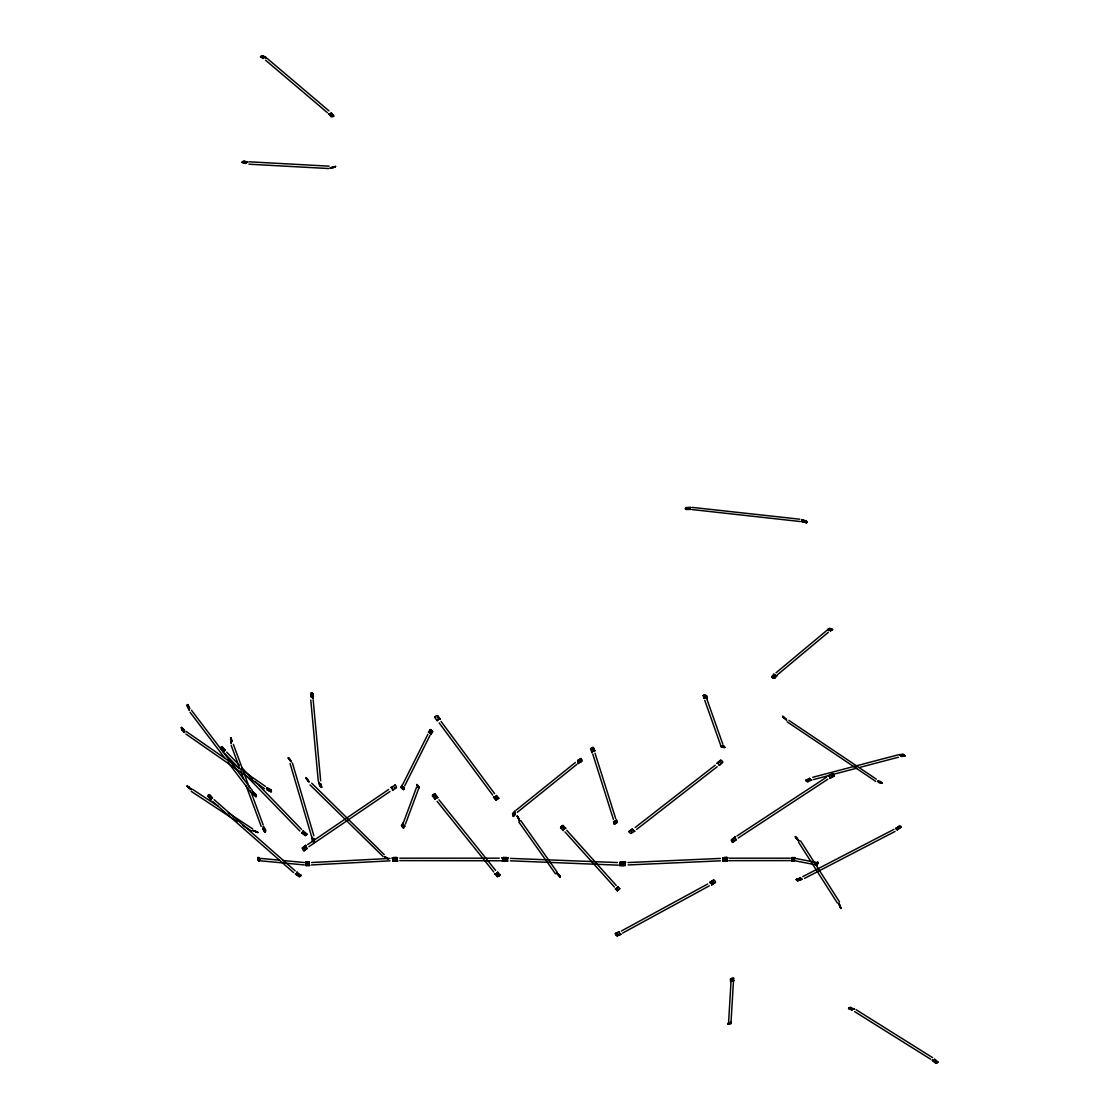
<?xml version="1.0" encoding="UTF-8"?>
<svg xmlns="http://www.w3.org/2000/svg" width="1119" height="1119" viewBox="0 0 1119 1119"><rect width="100%" height="100%" fill="white"/><g stroke="black" fill="none" stroke-linecap="round" stroke-linejoin="round"><path stroke-width="1.5" d="M796.49 838.411C803.736 846.23 792.616 832.06 795.973 838.089M903.173 755.619L902.599 755.031M255.272 794.854L254.475 794.686M704.592 696.438L705.306 696.997M403.092 826.368L402.644 825.752M231.381 740.442L231.171 740.079M223.492 752.108L220.863 748.135A2.7 1.706 61.8 0 1 222.024 746.765L225.115 750.359M302.368 848.216L305.725 845.474A2.923 2.448 82.5 0 0 305.739 845.936M312.984 840.117L313.74 840.663L312.998 840.313M397.077 859.784L397.147 858.916A2.728 2.378 69.5 0 1 397.343 858.077M806.351 522.909A2.7 1.329 20.7 0 0 806.281 521.146L806.491 521.216A2.7 1.329 20.7 0 1 806.575 522.629L801.931 521.734A2.728 1.343 20.7 0 0 802.435 521.216L802.533 520.811M258.069 858.553L258.153 857.462L258.727 861.001M562.563 827.221L563.067 827.976L562.367 827.375M786.167 719.531C774.88 709.012 794.476 727.084 783.006 716.859M502.655 859.784L502.641 858.916M793.707 859.154L793.217 859.672L793.707 859.042M793.665 859.336L793.567 859.182M263.147 56.845L262.364 57.097L263.161 56.733M712.733 882.387L713.069 881.604M259.048 859.574L258.601 858.846L259.16 859.826M183.012 729.896L182.635 729.14M725.462 858.846L724.944 859.574L725.699 859.504M808.673 780.475L808.156 780.447M188.565 786.825L191.391 789.482L186.915 786.014L191.251 789.678L188.37 787.44M188.454 787.189L189.041 787.874L189.125 787.049M728.637 1021.661L730.973 982.426M731.043 1021.703L733.393 982.468M394.699 859.7L394.755 858.832L395.427 859.266M188.188 707.292L188.286 706.439M402.183 787.692L402.882 788.056L402.35 787.37M320.02 784.965L320.342 785.538M505.34 858.86C504.193 859.77 505.942 859.322 504.739 858.944M850.622 1007.478A2.7 1.119 1.1 0 0 848.65 1008.317L851.979 1010.037A2.923 1.217 1.1 0 1 852.077 1009.842A2.923 1.217 1.1 0 1 852.077 1009.618A2.728 1.133 1.1 0 1 852.454 1009.282L853.042 1009.03A2.728 1.133 1.1 0 1 853.601 1008.904M231.507 741.645L231.129 743.548L231.073 738.232M231.171 742.345L230.85 739.351M307.697 863.994L307.096 863.882M435.137 796.588L434.731 795.763L434.368 796.546M727.084 859.784L727.21 858.958M312.956 698.298L313.278 694.479A2.7 1.399 70.5 0 0 311.306 692.829L310.788 696.703A2.923 1.511 70.5 0 1 311.6 696.899L312.061 697.291A2.923 1.511 70.5 0 1 312.858 698.452M312.76 698.368L313.04 694.256A2.7 1.399 70.5 0 0 311.264 692.871L310.984 696.633A2.923 1.511 70.5 0 1 311.795 696.829L312.257 697.221A2.923 1.511 70.5 0 1 312.705 697.766M305.529 835.473L305.333 835.417A2.7 1.762 36.3 0 0 306.788 833.753L306.718 834.131M512.544 813.751L514.782 811.275A2.728 1.287 -88 0 0 514.796 812.646L514.964 813.387A2.728 1.287 -88 0 0 515.258 814.003A2.923 1.385 -88 0 0 515.453 814.24L513.243 816.422L515.244 814.226A2.923 1.385 -88 0 1 514.95 813.849A2.728 1.287 -88 0 1 514.754 813.373L514.586 812.632A2.728 1.287 -88 0 1 514.558 811.303M579.628 760.696L580.467 760.57M579.67 761.046L580.299 760.333M242.04 162.535L242.04 162.297A2.7 1.105 -4.2 0 1 244.068 161.094L247.747 162.017A2.728 1.119 -4.2 0 0 246.544 162.367L246.026 162.675A2.728 1.119 -4.2 0 0 245.732 163.038A2.923 1.189 -4.2 0 0 245.69 163.234L242.026 162.311L245.718 163.458A2.923 1.189 -4.2 0 1 245.802 163.15A2.728 1.119 -4.2 0 1 246.04 162.884L246.558 162.577A2.728 1.119 -4.2 0 1 247.719 162.241L243.802 161.36M269.987 790L269.623 789.678M270.057 790.168L269.287 789.79M882.401 783.09C875.38 783.538 877.492 778.223 882.318 782.992M817.304 864.274C816.842 868.204 817.905 860.441 817.583 862.987M189.307 708.719L189.279 708.956A2.728 0.769 70.5 0 0 189.321 709.614A2.923 0.825 70.5 0 0 189.391 710.019L187.46 706.257A2.7 0.755 70.5 0 1 187.768 704.606L187.46 704.662A2.7 0.755 70.5 0 0 187.195 706.075L189.167 710.089A2.923 0.825 70.5 0 1 189.055 708.998L189.363 708.537A2.728 0.769 70.5 0 1 189.559 708.355A2.923 0.825 70.5 0 1 189.712 708.285L187.768 704.606M513.383 814.142L514.013 814.422M307.473 864.344L307.138 863.546L307.851 863.84M334.987 166.619L333.616 167.528L333.798 166.703M731.392 840.187L734.931 837.068M563.193 825.514L562.857 825.584A2.7 2.182 -41.6 0 0 560.703 827.5L560.577 827.71A2.7 2.182 -41.6 0 1 563.081 825.472L565.682 828.368M299.053 874.918L298.325 875.058M730.441 979.139L730.455 979.013A2.7 1.385 -16.9 0 1 733.714 978.258L733.532 978.412A2.7 1.385 -16.9 0 0 730.749 979.055L730.721 978.957M394.685 787.314L394.056 787.762M817.555 863.42L817.429 864.12L817.471 862.973M624.906 863.854L624.878 863.392A2.728 2.518 -61 0 1 625.199 862.553A2.923 2.7 -61 0 1 625.465 862.148L621.115 862.189A2.7 2.49 -61 0 0 620.919 865.505L620.989 865.574M620.248 863.812L620.248 864.274A2.728 2.574 -55.1 0 1 619.926 865.113A2.923 2.77 -55.1 0 1 619.646 865.672M329.811 113.718A2.923 1.804 17.6 0 1 328.44 113.648L331.056 116.712A2.7 1.678 17.6 0 0 333.77 116.012L331.28 112.907A2.923 1.804 17.6 0 1 330.539 113.537M304.969 833.557L304.774 833.207M497.801 875.184L497.396 874.722M733.672 840.551L733.253 839.698L733.169 840.565M733.812 840.201L733.463 839.67M507.466 859.462L507.536 859.014A2.923 2.867 21.8 0 1 508.152 857.686M730.847 1023.549C733.071 1021.423 726.721 1022.654 728.049 1024.179M432.438 795.945L432.577 795.637A2.7 2.448 -6.4 0 1 434.969 794.154L435.277 794.112A2.7 2.448 -6.4 0 0 432.452 795.847L435.011 799.4A2.923 2.644 -6.4 0 1 435.207 799.008M794.294 859.882L794.462 859.056M306.242 778.097L309.166 782.083L306.48 778.167M817.737 862.162L817.597 863.588M437.347 720.412A2.728 2.476 -7.3 0 1 437.921 719.769L438.648 719.349A2.923 2.644 -7.3 0 1 440.159 719.167L437.613 715.712A2.7 2.448 -7.3 0 0 434.718 717.265L434.843 717.069M263.441 58.286A2.923 1.161 2.5 0 0 263.273 58.468L260.615 56.551A2.7 1.077 2.5 0 1 262.923 55.95M817.22 863.392L817.835 862.231M623.031 863.966L622.262 863.504L622.779 864.246M311.949 695.472L311.711 694.745L312.453 695.137M496.836 798.183L496.053 798.141L496.85 797.679M774.376 676.799L774.418 676.533M719.909 762.165L720.636 761.927M209.491 796.84L209.575 796.798M210.022 797.12L209.896 796.392M897.2 829.976L900.921 827.011M816.996 864.581L817.206 865.546M687.667 508.795L687.416 508.432M617.352 889.004L617.716 889.255M832.844 773.802A2.7 2.238 -24.8 0 1 833.949 776.152L833.949 775.761A2.7 2.238 -24.8 0 0 832.816 773.733M804.365 521.3L805.26 521.468M829.864 629.535L830.857 629.493L830.018 629.689M935.358 1061.819L935.946 1061.316M222.108 748.695L222.975 749.031L222.121 748.807M617.087 935.806A2.7 2.028 21.9 0 1 615.422 933.764L619.059 931.791M905.019 755.996L904.991 756.122A2.7 1.119 17.6 0 0 902.977 754.542L903.327 754.444A2.7 1.119 17.6 0 1 905.005 755.857L901.41 756.5A2.923 1.203 17.6 0 0 901.382 756.276M513.411 814.394L514.055 814.059M581.614 761.549L581.53 761.214A2.7 1.902 -74.6 0 0 580.957 758.682L577.544 760.556A2.923 2.056 -74.6 0 1 577.922 760.948A2.728 1.916 -74.6 0 1 578.173 761.424L578.341 762.179A2.728 1.916 -74.6 0 1 578.215 763.48L581.614 761.549A2.7 1.902 -74.6 0 0 580.943 758.584L580.831 758.528M898.487 827.738L899.186 827.445M831.557 776.054L831.473 775.285M831.361 775.705L832.2 775.873M307.207 863.728L307.459 864.344M937.736 1062.113L934.659 1059.133A2.923 1.748 19 0 1 934.561 1059.399A2.923 1.748 19 0 1 934.085 1060.029M306.06 862.469L308.984 862.203M300.717 874.988L300.801 874.82A2.7 1.748 28.4 0 1 299.346 876.471L299.5 876.611A2.7 1.748 28.4 0 0 300.759 875.198L296.983 872.247M731.085 1023.451L731.392 1022.43L728.133 1023.186M253.342 830.788L257.804 832.522M397.133 859.322L397.189 859.742A2.728 2.378 69.5 0 0 397.483 860.609A2.923 2.546 69.5 0 0 397.735 861.001L393.636 860.861A2.7 2.35 69.5 0 1 393.454 857.546L397.553 857.686A2.923 2.546 69.5 0 0 397.259 858.133M937.82 1061.847L937.75 1062.029A2.7 1.623 19 0 1 935.442 1063.008L932.295 1060.308A2.923 1.748 19 0 0 932.91 1060.197M333.546 167.304L330.189 167.85L335.378 166.633M615.03 822.409L615.632 822.073M401.106 787.272L401.203 787.23A2.7 0.965 43.9 0 0 403.735 789.399L403.372 789.468A2.7 0.965 43.9 0 1 401.217 787.608L401.651 785.692A2.923 1.049 43.9 0 0 401.917 786.056A2.728 0.979 43.9 0 0 402.532 786.713L403.162 787.258A2.728 0.979 43.9 0 0 403.665 787.594A2.923 1.049 43.9 0 0 404.183 787.874M401.203 787.23L401.805 785.538M403.581 789.566L404.337 787.706A2.923 1.049 43.9 0 1 404.001 787.538A2.728 0.979 43.9 0 1 403.316 787.091L402.686 786.545A2.728 0.979 43.9 0 1 402.239 786.07M253.272 793.119L253.048 793.441A2.923 1.175 51.2 0 1 252.544 793.707L255.999 796.658L252.712 793.567A2.923 1.175 51.2 0 0 252.936 793.539A2.728 1.105 51.2 0 0 253.216 793.301L253.286 792.881A2.728 1.105 51.2 0 0 253.23 792.462A2.923 1.175 51.2 0 0 253.048 791.832L256.251 794.938L252.866 792.042A2.923 1.175 51.2 0 1 253.146 792.979M796.434 879.324L796.392 879.618A2.7 1.287 -8.8 0 0 797.567 880.723L797.791 880.555A2.7 1.287 -8.8 0 1 796.406 879.254L800.589 877.842M496.193 799.889L495.843 799.749A2.7 1.958 -19 0 0 498.724 798.099L498.654 798.476M617.226 934.239L617.73 933.805M403.204 823.15L416.548 787.328M405.428 824.116L418.758 788.294M432.661 731.728L432.466 731.532A2.7 1.748 48 0 0 430.311 729.686L430.13 729.56A2.7 1.748 48 0 1 432.661 731.728L430.955 734.498A2.923 1.888 48 0 0 430.745 734.092A2.728 1.762 48 0 0 430.186 733.379L429.878 733.085M333.77 116.012L331.224 113.089A2.923 1.804 17.6 0 1 330.916 113.453A2.728 1.692 17.6 0 1 330.511 113.69M289.569 759.004L289.22 759.493M306.69 833.907L303.165 830.871A2.923 1.916 36.3 0 1 303.151 831.305M690.689 509.411L686.087 509.509A2.7 1.413 -2 0 1 685.989 507.816L685.807 507.746A2.7 1.413 -2 0 0 685.877 509.257L690.689 509.215A2.923 1.525 -2 0 1 690.423 509.005A2.728 1.427 -2 0 1 690.115 508.572L690.101 508.124A2.728 1.427 -2 0 1 690.269 507.788A2.923 1.525 -2 0 1 690.605 507.355L685.975 507.606M437.445 717.992L437.123 717.265M396.685 860.567L396.644 860.791A2.7 2.266 71.5 0 0 396.126 857.49L396.182 857.755A2.7 2.266 71.5 0 1 396.616 860.581M791.706 861.001L794.084 860.665A2.7 1.175 -79 0 0 794.49 857.825L792.182 857.686A2.923 1.259 -79 0 1 792.252 858.287M723.741 747.576L724.762 747.38L723.923 745.995A2.923 0.755 7 0 1 722.734 746.065L721.951 746.009A2.923 0.755 7 0 1 720.888 745.855M264.126 830.088L264.056 829.85M497.34 874.554L498.137 875.03M792.993 857.741L794.896 857.853M619.632 888.878L619.702 888.514A2.7 1.525 -41.7 0 1 617.101 890.724L617.478 890.794M796.616 838.774L796.071 838.005M402.56 784.797L427.878 734.316M404.686 785.916L430.004 735.435M308.55 781.314L306.298 777.831M320.58 783.887A2.923 0.867 55.2 0 0 320.873 783.943L321.643 787.23A2.7 0.797 55.2 0 1 319.95 785.748L318.901 782.293M500.025 874.876L499.913 875.114A2.7 1.958 -19.4 0 1 497.507 876.583L497.158 876.457A2.7 1.958 -19.4 0 0 499.969 874.722L497.647 872.121A2.923 2.126 -19.4 0 1 497.312 872.652A2.728 1.986 -19.4 0 1 496.864 873.086L496.165 873.519A2.728 1.986 -19.4 0 1 495.297 873.799M502.711 859.854A2.923 2.853 38.6 0 1 502.221 861.168L506.935 860.637M783.3 716.552L782.838 717.027M703.138 695.584L703.208 695.472A2.7 1.511 11.8 0 1 706.495 695.696L707.04 698.578A2.923 1.637 11.8 0 0 706.383 698.326A2.728 1.525 11.8 0 0 705.739 698.186L704.914 698.13A2.728 1.525 11.8 0 0 704.103 698.242A2.923 1.637 11.8 0 0 703.753 698.354L703.403 695.486A2.7 1.511 11.8 0 1 706.215 695.682L706.383 695.752M211.491 798.393A2.728 1.762 54.1 0 1 212.05 798.183A2.728 1.762 54.1 0 0 211.645 798.281L211.127 798.798A2.728 1.762 54.1 0 0 210.973 799.246A2.923 1.888 54.1 0 0 210.931 799.833L208.05 796.252A2.7 1.748 54.1 0 1 209.505 794.602L212.54 798.071M418.674 786.517L418.492 786.279M774.32 674.729A2.728 1.748 4.3 0 0 774.768 675.051L775.495 675.54A2.728 1.748 4.3 0 0 776.39 675.694A2.923 1.874 4.3 0 0 776.852 675.694L774.572 678.184A2.7 1.734 4.3 0 1 771.648 676.981L773.942 674.309M304.13 848.132L304.368 848.929L304.494 848.062M266.895 787.818A2.923 1.427 38.3 0 1 267.245 788.336A2.728 1.329 38.3 0 1 267.441 788.895L267.483 789.413A2.728 1.329 38.3 0 1 267.287 789.818A2.923 1.427 38.3 0 1 267.105 789.972L271.12 791.651A2.7 1.315 38.3 0 0 270.952 789.986L270.924 789.776M260.517 56.873A2.7 1.077 2.5 0 1 263.217 56.174L262.923 56.062M430.13 729.56L428.423 732.33A2.923 1.888 48 0 1 429.011 732.525A2.728 1.762 48 0 1 429.556 732.833L430.325 733.253A2.728 1.762 48 0 1 430.871 733.966M222.877 749.17L222.247 749.157M806.351 522.825L802.015 521.538A2.728 1.343 20.7 0 0 802.505 521.02L802.491 520.573A2.728 1.343 20.7 0 0 801.959 519.803L806.351 520.95M401.511 825.458L402.882 823.374A2.923 1.329 57.7 0 0 403.064 823.794A2.728 1.245 57.7 0 0 403.511 824.577L404.029 825.235A2.728 1.245 57.7 0 0 404.449 825.64A2.923 1.329 57.7 0 0 404.924 825.976L403.553 828.046A2.7 1.231 57.7 0 1 401.511 825.458L401.707 825.654A2.7 1.231 57.7 0 0 403.539 827.822L403.553 828.046M592.734 749.548L591.923 749.618M244.739 162.339L243.984 162.395M181.362 727.644L181.642 727.476A2.7 0.909 57.1 0 0 181.838 729.532L181.628 729.336M631.676 831.99L631.634 831.235M313.404 842.145A2.7 1.119 62.7 0 1 312.383 840.873L312.089 837.334A2.728 1.133 62.7 0 0 312.858 838.369L313.544 838.677M302.787 832.214L303.053 831.837A2.728 1.776 36.3 0 0 303.193 831.235M296.633 873.561L296.885 873.17A2.728 1.762 28.4 0 0 297.011 872.596M418.786 787.133C418.422 789.972 415.261 781.174 418.394 786.349M807.946 781.663L807.596 781.496A2.7 1.637 0.2 0 1 805.918 780.083L805.918 780.097A2.7 1.637 0.2 0 0 807.89 781.747L811.639 779.929A2.923 1.762 0.2 0 1 810.422 779.481L810.184 779.314M724.217 857.811L724.301 857.546A2.7 1.916 -75.8 0 0 723.825 860.861L727.294 861.043A2.923 2.07 -75.8 0 1 727.126 860.413M211.435 798.462L211.281 798.7A2.728 1.762 54.1 0 0 211.085 799.33A2.923 1.888 54.1 0 0 211.085 799.721L208.05 796.252M224.038 750.737L223.716 751.059A2.728 1.72 61.8 0 0 223.506 751.702M503.326 857.755L503.564 857.462A2.7 2.658 21.8 0 0 503.34 860.791L503.172 860.567M506.753 860.931L506.795 860.861A2.7 2.644 38.6 0 0 506.613 857.546L506.767 857.825M774.572 678.184L776.866 675.512A2.923 1.874 4.3 0 1 776.404 675.512A2.728 1.748 4.3 0 1 775.509 675.358L775.117 675.233M517.579 816.562L518.237 818.087M621.087 862.301L625.549 862.203M262.475 56.845L263.133 57.251M624.458 862.469L624.248 862.162A2.7 2.56 -55.1 0 1 624.052 865.505L624.29 865.295M935.246 1061.763L935.428 1061.064M729.98 1023.326L729.602 1023.312M230.962 737.967L231.969 741.449L231.032 737.883M622.206 863.616L622.807 863.42M829.613 628.612L829.948 628.444A2.7 1.007 13.7 0 1 832.452 629.465L832.592 629.731A2.7 1.007 13.7 0 0 829.613 628.612L827.542 629.773M220.849 748.457L220.933 748.359A2.7 1.706 61.8 0 1 222.401 746.695M505.466 859.546L504.711 859.56M430.339 731.392L431.081 731.728M560.213 877.142L556.633 873.268M305.851 778.041L308.368 781.468M617.087 822.395L616.891 822.605A2.7 1.301 -35.6 0 1 614.443 824.018L614.093 823.878A2.7 1.301 -35.6 0 0 616.961 822.227L616.583 820.073A2.923 1.413 -35.6 0 1 615.52 821.01M771.648 676.981L773.928 674.491M850.608 1008.289L851.307 1008.792M722.608 747.03L722.622 746.919M592.147 749.422L592.552 749.059M706.453 695.892L706.201 695.78A2.7 1.511 11.8 0 0 703.389 695.584M563.347 829.864A2.728 2.21 -41.6 0 1 563.724 829.333L564.452 828.885M333.742 166.927L333.49 167.193M335.504 166.535L334.875 166.955M617.8 887.059A2.728 1.539 -41.7 0 1 617.268 887.759L616.499 888.178M617.268 887.759L616.625 888.318A2.728 1.539 -41.7 0 1 615.52 888.92M807.792 780.223L808.533 780.125M732.19 979.95L732.511 979.796M717.111 763.298L720.79 760.249M223.884 750.821L224.248 750.555A2.728 1.72 61.8 0 1 224.793 750.359M302.885 832.074L302.578 832.396A2.728 1.776 36.3 0 1 302.158 832.606A2.923 1.916 36.3 0 1 301.598 832.676L305.221 835.557M264.923 832.102A2.7 1.105 74.3 0 0 265.441 830.312L265.511 830.004A2.7 1.105 74.3 0 1 264.895 832.102L262.643 828.717A2.923 1.203 74.3 0 0 262.825 828.661L264.769 832.13M712.845 881.8L712.915 882.527M713.041 882.457L713.321 881.632M776.04 672.799L826.787 630.459M777.691 674.561L828.424 632.221M515.929 810.352L575.418 762.459M517.314 812.324L576.789 764.431M731.434 839.893L735.043 837.152M732.791 842.341L736.288 839.516A2.923 2.322 -58.1 0 1 735.756 839.278A2.728 2.168 -58.1 0 1 735.365 838.928A2.923 2.322 -58.1 0 0 736.414 839.6L732.553 842.271M685.821 507.858L690.619 507.648M635.172 827.5L715.209 765.186M636.627 829.431L717.181 766.711M243.97 161.933L244.655 162.381L244.166 161.849M302.382 847.908L305.599 845.488M307.319 848.328L304.088 850.79L307.193 848.342A2.923 2.448 82.5 0 1 306.816 848.146A2.728 2.28 82.5 0 1 306.214 847.559M518.307 818.409L518.153 817.527L519.51 820.926L517.09 815.989L519.72 820.814L518.768 818.115M895.718 828.494L899.55 825.99A2.7 1.483 -30.9 0 1 900.879 827.207M895.815 828.675L899.55 825.99M258.265 857.49C261.412 858.259 258.601 863.77 258.209 858.958C257.832 854.664 261.119 862.217 258.461 860.637M308.914 846.663L390.027 791.469M388.657 789.482L307.543 844.649M333.672 166.703L332.916 167.053M731.84 979.587L732.469 979.335M736.903 835.991L826.507 777.215M738.204 838.019L827.794 779.244M633.438 830.592A2.923 2.308 6.2 0 0 634.725 831.137L631.242 833.403A2.7 2.14 6.2 0 1 629.032 831.305L632.515 829.039L629.046 831.683M711.586 884.164A2.923 2.588 -3.5 0 1 711.656 884.807L715.433 882.15M711.67 884.919L715.433 882.485A2.7 2.392 -3.5 0 0 713.474 879.968L709.698 882.401A2.923 2.588 -3.5 0 1 710.145 882.667M308.76 865.505L308.718 865.281A2.7 1.483 77.1 0 0 308.284 862.455L308.243 862.189A2.7 1.483 77.1 0 1 308.76 865.505L305.977 865.505M615.436 820.8L614.723 821.22M580.943 758.584L577.698 760.598A2.923 2.056 -74.6 0 1 578.355 761.507L578.509 762.221M181.46 727.602L184.271 730.413A2.923 0.979 57.1 0 0 184.145 730.497M391.594 787.804A2.923 2.797 -68.7 0 0 390.993 787.468L395.091 785.174M392.517 790.294L396.392 787.902A2.7 2.588 -68.7 0 0 394.797 785.034L394.867 785.062M255.943 796.602L255.761 796.742A2.7 1.091 51.2 0 0 256.083 795.077L256.181 795.315M622.57 933.12L709.334 885.842M259.384 860.931L259.314 860.091M270.994 791.818L267.231 789.804A2.923 1.427 38.3 0 0 267.623 789.231L267.567 788.741A2.923 1.427 38.3 0 0 267.021 787.65L270.798 789.776A2.7 1.315 38.3 0 1 271.05 791.734M617.115 935.736L620.961 934.351A2.923 2.196 21.9 0 1 620.527 934.155A2.728 2.056 21.9 0 1 619.814 933.638L619.38 932.882A2.728 2.056 21.9 0 1 619.045 932.323M840.887 908.432L838.956 903.201L840.565 907.481M802.771 876.653L893.997 829.333M895.074 831.431L804.519 878.429M829.669 628.402L827.598 629.549A2.923 1.091 13.7 0 1 828.983 629.885M832.592 629.605L830.466 630.962A2.923 1.091 13.7 0 0 830.228 630.766M707.684 883.996L621.325 931.064M832.536 773.579L828.438 775.733A2.923 2.42 -24.8 0 1 828.885 776.026A2.728 2.266 -24.8 0 1 829.487 776.53L829.697 776.81M832.592 773.705L828.494 775.859A2.923 2.42 -24.8 0 1 829.011 776.026M833.893 776.026L829.794 778.181A2.923 2.42 -24.8 0 0 829.864 777.775M833.949 776.152L829.85 778.306A2.923 2.42 -24.8 0 0 829.92 777.677M436.102 798.099L436.466 797.805A2.728 2.476 -6.4 0 1 437.767 797.567L435.277 794.112M512.572 813.457L512.782 813.471A2.7 1.273 -88 0 0 513.467 816.436M495.046 796.938L495.717 796.364A2.728 1.972 -19 0 0 496.318 795.777M438.662 719.447L437.935 719.867A2.923 2.644 -7.3 0 0 437.151 720.902L434.718 717.265M726.609 857.49L726.874 857.755A2.7 2.042 -74.6 0 1 726.707 860.581L726.413 860.791A2.7 2.042 -74.6 0 0 726.609 857.49L723.028 857.811A2.923 2.21 -74.6 0 1 723.28 858.399M434.927 796.714L435.165 795.945M615.408 933.526L619.003 931.945A2.923 2.196 21.9 0 0 619.087 932.519M615.464 933.372A2.7 2.028 21.9 0 0 617.422 935.778L621.017 934.197A2.923 2.196 21.9 0 1 620.597 934.001M805.918 780.097L809.666 778.278A2.923 1.762 0.2 0 0 809.75 778.712A2.923 1.762 0.2 0 1 809.666 778.474M704.872 696.256L704.83 696.955M314.355 842.523L314.327 842.495A2.7 1.119 62.7 0 1 313.754 842.397M331.839 115.453L331.182 115.243M729.98 1023.689L731.029 1023.214M617.422 890.71L615.352 888.78A2.923 1.651 -41.7 0 0 615.744 888.626M330.567 113.523L329.825 113.872A2.728 1.692 17.6 0 1 328.986 113.872M730.805 1023.423L728.511 1023.885M796.448 879.464L800.631 878.051A2.728 1.287 -8.8 0 0 800.617 878.499L800.994 879.03A2.728 1.287 -8.8 0 0 801.428 879.226A2.923 1.385 -8.8 0 0 802.015 879.352L797.833 880.765M797.791 880.555L801.973 879.142M840.942 908.474L838.732 903.299L839.726 906.32M188.398 787.203L189.083 787.846M850.636 1008.569L851.097 1008.848M933.903 1059.973L933.582 1060.071A2.728 1.637 19 0 1 933.036 1060.155M244.068 162.115L244.823 161.975M187.558 704.69L189.489 708.439M729.952 1023.577L729.07 1023.787M812.716 777.299L898.263 754.807M813.471 779.579L856.79 768.18M860.119 767.298L898.445 757.213M559.766 876.247L558.913 874.75L558.885 875.701M774.04 676.408L773.579 676.911M729.126 1024.025L727.826 1024.207M902.46 755.143L902.893 755.339M732.637 980.887L731.826 981.069A2.923 1.497 -16.9 0 0 730.609 981.643L730.455 979.013M335.672 166.311L330.259 168.074L333.616 167.528M724.734 747.268L724.021 747.45M319.74 785.454L319.866 785.44A2.7 0.797 55.2 0 0 321.838 787.091M728.623 860.651L790.476 860.595M299.556 876.527L295.514 873.911A2.923 1.888 28.4 0 0 295.906 873.855A2.728 1.762 28.4 0 0 296.507 873.589M723.182 857.853L726.763 857.532M722.832 861.112L726.413 860.791L722.986 861.154M903.047 754.332L899.508 754.626A2.923 1.203 17.6 0 1 900.711 755.241M902.977 754.542L899.438 754.835A2.923 1.203 17.6 0 1 900.641 755.451L901.089 755.843A2.923 1.203 17.6 0 1 901.48 756.374M430.633 731.225L431.207 731.602M430.843 732.12L430.451 731.896M396.126 857.49L392.112 857.853A2.923 2.448 71.5 0 1 392.629 858.399M392.615 861.154L396.644 860.791M850.622 1007.576L854.287 1009.044M794.448 857.588L792.392 857.727A2.923 1.259 -79 0 1 792.476 858.329M793.972 860.903L791.916 861.043A2.923 1.259 -79 0 0 792.168 860.413M311.502 862.539L390.111 858.427M311.446 864.945L390.055 860.833M628.025 862.539L720.37 858.427M628.193 864.945L720.538 860.833M773.691 676.771L773.495 676.841M617.422 862.553L510.46 858.385M506.613 857.546L501.997 857.727A2.923 2.853 38.6 0 1 502.389 858.329M502.207 861.001L506.795 860.861M399.777 860.609L501.004 860.749M771.662 676.799L771.788 676.981A2.7 1.734 4.3 0 0 774.278 678.002L774.628 678.086M692.297 507.397L799.833 519.216M800.337 521.538L692.074 509.551M306.228 862.162L309.166 862.148M620.919 865.505L625.353 865.505A2.923 2.7 -61 0 1 625.045 864.889M499.214 858.189L399.819 858.175M729.28 858.189L790.308 858.189M624.304 862.231L619.786 862.148A2.923 2.77 -55.1 0 1 620.164 862.819M624.108 865.546L619.59 865.463A2.923 2.77 -55.1 0 0 619.856 865.071M880.807 782.601L880.052 782.405L880.779 782.475M594.721 750.891L593.14 747.534A2.7 2 -41.5 0 0 590.678 748.947L591.839 752.555A2.923 2.168 -41.5 0 1 592.287 751.982A2.728 2.028 -41.5 0 1 592.776 751.548L593.49 751.129A2.728 2.028 -41.5 0 1 594.301 750.919M308.243 862.189L305.459 862.203A2.923 1.595 77.1 0 1 305.767 862.819M510.376 860.819L618.471 865.169M723.769 747.338L721.713 747.114M321.545 787.23L320.691 784.083A2.923 0.867 55.2 0 1 320.398 784.013A2.728 0.811 55.2 0 1 320.062 783.832L319.572 783.412A2.728 0.811 55.2 0 1 318.999 782.796M437.487 715.656L440.019 719.251M724.301 857.546L727.784 857.727A2.923 2.07 -75.8 0 0 727.434 858.329M722.748 746.289L721.923 746.233M187.223 786.028L187.74 786.223M249.243 161.807L329.112 166.171M248.936 164.199L328.79 168.549M503.522 857.532L508.152 857.811M503.326 860.833L507.956 861.112A2.923 2.867 21.8 0 1 507.453 859.826L507.48 859.42M222.024 746.765L224.947 750.457A2.923 1.846 61.8 0 0 224.457 750.471A2.728 1.72 61.8 0 0 224.08 750.639M260.783 858.427L279.302 860.161M282.659 860.483L304.536 862.539M260.573 860.833L304.326 864.945M932.617 1060.378A2.923 1.748 19 0 0 933.456 1060.294L934.169 1059.819A2.728 1.637 19 0 0 934.561 1059.399L937.75 1062.029A2.7 1.623 19 0 1 935.792 1062.854L932.351 1060.113M289.359 759.675L289.863 759.913M733.504 978.314L733.868 980.887A2.923 1.497 -16.9 0 0 733.477 980.845M795.455 858.441L816.996 862.553M794.994 860.819L816.548 864.931M792.448 860.567L794.266 861.154M804.813 521.16L804.757 521.86M258.909 857.546L259.076 858.623M786.139 719.643L783.188 716.622M255.314 831.529L256.769 832.018M255.622 831.431L256.279 831.683L252.782 830.298M806.281 521.146L801.861 519.971A2.728 1.343 20.7 0 1 802.407 520.769M258.545 860.833C261.105 862.245 258.125 854.706 258.097 858.846M713.768 880.163L709.712 882.513A2.923 2.588 -3.5 0 1 710.915 883.045L711.152 883.409M188.02 706.439L188.454 707.222M784.055 717.936L784.405 718.272M256.223 831.781L255.524 831.655M417.583 785.468L418.478 786.657M418.982 786.993C420.101 789.916 416.114 784.741 418.226 786.097M418.044 786.601L416.939 784.391M258.027 832.382L253.44 830.578M828.885 630.081L829.613 630.389M559.094 875.408L556.479 873.086M848.608 1008.443L851.993 1009.814A2.728 1.133 1.1 0 1 852.454 1009.506L853.028 1009.254A2.728 1.133 1.1 0 1 853.825 1009.086M288.282 757.773L290.744 761.507M875.771 781.398L787.105 721.811M187.405 786.335L188.635 786.727M881.954 782.992L877.73 781.09L881.814 783.342M256.866 831.795L257.692 832.466M403.455 789.385L403.581 789.441A2.7 0.965 43.9 0 1 401.287 787.538M266.909 787.916L270.952 789.986M386.992 858.329C389.79 859.546 383.23 856.525 385.384 857.098M303.739 850.664L304.102 850.762A2.7 2.266 82.5 0 1 302.508 847.894L302.508 847.894M186.048 731.336L265.413 786.405M251.901 831.207L242.837 825.304M288.101 757.927L288.884 758.192M263.231 55.964L265.986 57.545M263.217 56.174L265.986 57.754M260.531 56.663L263.287 58.244A2.923 1.161 2.5 0 1 264.014 57.782M788.937 720.426L876.345 779.174M590.468 749.143A2.7 2 -41.5 0 1 593.336 747.478L594.609 750.779A2.923 2.168 -41.5 0 0 593.979 750.821A2.728 2.028 -41.5 0 0 593.392 751.003L592.664 751.422A2.728 2.028 -41.5 0 0 592.007 752.052A2.923 2.168 -41.5 0 0 591.741 752.43M796.015 837.711L796.868 838.215M387.398 858.343L387.831 858.735M792.35 860.791L792.56 860.581A2.7 1.007 -79.2 0 1 793.105 857.755M856.035 1009.688L932.561 1057.623M854.622 1011.632L930.63 1059.203M264.657 788.769L185.922 734.022M307.375 779.453L306.9 779.411M383.23 856.664L310.047 784.909M192.482 789.287L218.247 806.253M228.262 812.842L252.6 828.857M191.307 791.399L237.116 821.542M288.548 757.941L291.108 761.535M299.249 876.639L295.43 874.065A2.923 1.888 28.4 0 0 295.808 874.023A2.728 1.762 28.4 0 0 296.423 873.757L296.731 873.407A2.728 1.762 28.4 0 0 296.913 872.932M387.985 858.595L384.726 856.594L388.433 859.14M800.756 878.667L800.966 878.821A2.728 1.287 -8.8 0 0 801.582 879.058M305.333 835.417L301.71 832.536A2.923 1.916 36.3 0 0 302.074 832.494A2.728 1.776 36.3 0 0 302.676 832.256M900.935 827.291L897.102 829.808A2.923 1.609 -30.9 0 0 897.13 829.347A2.728 1.497 -30.9 0 0 897.018 828.997L896.669 828.675A2.728 1.497 -30.9 0 0 896.095 828.508M633.186 830.368L633.48 830.76A2.923 2.308 6.2 0 0 634.711 831.277M558.913 874.75L556.661 872.932L560.395 876.988M288.534 758.22L289.262 758.528M793.763 860.861L793.847 860.931A2.7 1.175 -79 0 0 794.238 857.546M214.177 799.665L295.178 870.848M293.626 872.624L212.61 801.442M267.217 58.468L328.972 110.837M265.609 60.258L327.363 112.627M841.11 908.334L840.355 907.579M288.702 758.36L289.457 758.724M264.504 829.445L264.713 829.99M795.273 836.648L798.826 841.012L796.476 838.802M226.653 752.122L239.284 765.13M299.85 831.039L244.837 774.306M311.683 783.16L384.223 854.636M181.642 727.476L184.467 730.287M181.838 729.532L184.663 732.344A2.923 0.979 57.1 0 1 184.481 731.938A2.728 0.909 57.1 0 1 184.257 731.239L184.215 730.721A2.728 0.909 57.1 0 1 184.341 730.371A2.923 0.979 57.1 0 1 184.453 730.189M181.642 729.644L184.467 732.469A2.923 0.979 57.1 0 1 184.215 731.854M809.974 779.09L810.464 779.691A2.923 1.762 0.2 0 0 811.639 780.125M241.704 767.634L252.614 778.866M255.034 781.37L301.543 829.375M238.781 768.068L224.961 753.786M291.444 761.885L290.059 759.367M617.87 886.542L619.744 888.64M566.76 830.284L616.233 885.451M564.955 831.893L614.443 887.045M560.577 827.71L563.165 830.606M417.597 785.832L417.863 786.433M494.836 873.855L497.214 876.611M796.588 838.467L796.952 838.732M555.444 873.743L518.81 822.003M209.351 794.714L212.4 798.169A2.923 1.888 54.1 0 0 211.953 798.127M718.636 763.969L718.888 764.249A2.728 2.434 -24.7 0 1 719.251 764.976A2.923 2.602 -24.7 0 1 719.321 765.396L722.65 761.997M191.475 710.229L252.334 790.532M250.502 791.944L227.884 762.165M517.244 816.129L518.055 816.856M498.78 798.253L496.542 795.427A2.923 2.112 -19 0 1 496.179 795.945M494.374 796.98A2.923 2.112 -19 0 1 493.661 797.092L495.843 799.749M493.717 797.246L495.899 799.917M438.97 799.805L495.605 870.372M437.109 801.344L493.759 871.911M896.879 828.815L897.13 829.179A2.728 1.497 -30.9 0 1 897.242 829.669M190.034 712.23L224.737 758.011M441.068 721.419L494.57 793.623M439.166 722.902L492.682 795.105M220.933 748.359L223.646 752.024A2.923 1.846 61.8 0 1 223.716 751.422A2.728 1.72 61.8 0 1 223.884 750.975M840.299 906.334L839.851 906.586M520.811 820.661L557.122 872.037M734.889 837.516A2.728 2.168 -58.1 0 0 735.029 838.327L735.491 839.012M732.903 842.397L732.917 842.425A2.7 2.14 -58.1 0 1 731.56 839.977L731.56 839.977M559.808 875.897L559.99 876.625M711.152 883.297L711.376 883.73A2.923 2.588 -3.5 0 1 711.726 884.514M306.34 847.545L305.809 846.845A2.728 2.28 82.5 0 1 305.599 845.964M724.706 747.492L723.895 746.233A2.923 0.755 7 0 1 722.706 746.289M721.405 747.282L720.622 745.772A2.923 0.755 7 0 0 721.056 745.869M800.589 840.901L839.516 901.9M798.518 842.145L837.432 903.131M559.948 876.093L560.185 877.044M306.144 862.455A2.7 1.637 76.4 0 0 306.578 865.281L306.83 865.505A2.7 1.637 76.4 0 1 306.312 862.189M306.494 865.295L309.683 865.463A2.923 1.776 76.4 0 1 309.459 865.071M265.511 830.004L263.455 826.563A2.923 1.203 74.3 0 1 263.497 826.997A2.728 1.119 74.3 0 1 263.469 827.752L263.315 828.27A2.728 1.119 74.3 0 1 263.035 828.592M265.301 830.06L263.245 826.619A2.923 1.203 74.3 0 1 263.301 827.277M840.789 907.859L839.977 906.852M850.916 1007.45L850.972 1007.562A2.7 1.119 1.1 0 0 848.608 1008.653M392.447 788.979L391.972 788.224A2.728 2.602 -68.7 0 0 391.328 787.65A2.923 2.797 -68.7 0 0 390.923 787.44M392.209 788.573L392.377 788.951A2.728 2.602 -68.7 0 1 392.545 789.832A2.923 2.797 -68.7 0 1 392.601 790.448M261.203 826.395L246.068 785.58M829.627 776.684L829.822 777.132A2.728 2.266 -24.8 0 1 829.92 777.901M233.367 744.359L249.439 787.804M250.628 791.021L263.189 824.983M231.185 745.352L239.508 767.886M240.711 771.103L243.676 779.146M706.97 699.347L722.874 744.359M704.746 700.298L720.664 745.296M258.629 859.504L258.951 859.434M258.769 860.791L258.251 859.126M595.042 753.241L615.716 818.674M592.748 753.996L613.422 819.43M318.719 782.419L319.67 785.566M292.423 763.032L313.852 835.683M290.087 763.564L311.502 836.229M258.573 860.567L258.181 859.434M392.853 859.462L392.755 859.056A2.728 2.28 71.5 0 0 392.377 858.217M706.495 695.696L707.082 698.382A2.923 1.637 11.8 0 0 706.662 698.214A2.728 1.525 11.8 0 0 705.781 697.99L704.956 697.934A2.728 1.525 11.8 0 0 704.355 697.99A2.923 1.637 11.8 0 0 703.795 698.158M616.961 822.227L616.457 819.905A2.923 1.413 -35.6 0 1 616.149 820.227M614.219 824.06L613.59 821.556A2.923 1.413 -35.6 0 0 613.953 821.486M309.152 864.232L309.026 863.392M309.278 865.113A2.728 1.651 76.4 0 1 308.97 864.274L308.844 863.448A2.728 1.651 76.4 0 1 308.886 862.595M258.419 859.392L258.293 858.511M306.242 863.812L306.284 864.232A2.728 1.497 77.1 0 1 306.256 865.071A2.923 1.595 77.1 0 1 306.172 865.463M306.088 864.274L306.158 863.392A2.728 1.497 77.1 0 0 305.865 862.553A2.923 1.595 77.1 0 0 305.655 862.148M313.166 699.725L320.663 780.796M310.774 700.018L318.272 781.09M314.453 841.25L314.257 838.886A2.923 1.217 62.7 0 1 313.907 838.858A2.728 1.133 62.7 0 1 313.348 838.774M314.257 841.348L314.061 838.984A2.923 1.217 62.7 0 1 313.838 838.984M312.285 837.222L312.579 840.775M624.822 863.812L624.92 864.274A2.728 2.518 -61 0 0 625.059 865.071A2.923 2.7 -61 0 0 625.269 865.463M723.378 859.42L723.378 859.014A2.728 2.056 -74.6 0 0 723.21 858.175M264.741 57.587A2.923 1.161 2.5 0 1 266.126 57.503M265.637 57.726A2.923 1.161 2.5 0 1 266.112 57.726M690.423 509.215A2.728 1.427 -2 0 1 690.115 508.781L690.073 508.348A2.728 1.427 -2 0 1 690.605 507.676M829.766 630.207A2.923 1.091 13.7 0 1 830.662 630.808M828.06 629.633A2.728 1.021 13.7 0 1 828.927 629.871L829.669 630.165A2.728 1.021 13.7 0 1 830.13 630.431M773.802 674.253A2.923 1.874 4.3 0 0 774.166 674.673A2.728 1.748 4.3 0 0 774.754 675.247M774.012 674.715A2.923 1.874 4.3 0 1 773.788 674.435M853.713 1008.848A2.923 1.217 1.1 0 1 854.412 1008.779M853.951 1009.044A2.923 1.217 1.1 0 1 854.412 1009.002M901.243 755.689A2.923 1.203 17.6 0 1 901.48 756.038M901.396 755.954A2.923 1.203 17.6 0 1 901.48 756.29M809.89 779.034A2.923 1.762 0.2 0 1 809.652 778.642M809.89 779.23A2.923 1.762 0.2 0 1 809.596 778.67M732.749 980.845A2.923 1.497 -16.9 0 1 733.644 980.803M733.784 980.692A2.728 1.399 -16.9 0 0 732.581 980.692L731.756 980.873A2.728 1.399 -16.9 0 0 730.931 981.223A2.923 1.497 -16.9 0 0 730.553 981.447M404.742 826.088A2.923 1.329 57.7 0 1 404.435 825.892A2.728 1.245 57.7 0 1 403.847 825.346L403.33 824.689A2.728 1.245 57.7 0 1 402.882 823.906A2.923 1.329 57.7 0 1 402.602 823.36M792.056 860.791A2.7 1.175 -79 0 1 792.7 857.476M794.042 861.112A2.923 1.077 -79.2 0 1 794.084 859.784M794.252 858.902A2.923 1.077 -79.2 0 1 794.7 857.644M794.028 860.707A2.728 1.007 -79.2 0 1 794.084 859.84L794.238 859.014A2.728 1.007 -79.2 0 1 794.658 857.839M224.863 750.276A2.923 1.846 61.8 0 1 225.185 750.276M302.941 831.99A2.728 1.776 36.3 0 0 303.081 831.375A2.923 1.916 36.3 0 0 303.053 831.025M735.099 838.327A2.923 2.322 -58.1 0 1 734.987 837.026M560.759 827.542A2.7 2.182 -41.6 0 1 562.899 825.626M563.067 830.508A2.923 2.364 -41.6 0 1 563.752 829.291M565.71 828.144A2.923 2.364 -41.6 0 0 564.424 828.689A2.728 2.21 -41.6 0 1 565.151 828.368M617.996 886.682A2.923 1.651 -41.7 0 1 617.226 887.801M616.555 888.402A2.923 1.651 -41.7 0 1 615.744 888.892M895.648 828.438A2.923 1.609 -30.9 0 1 896.207 828.466M896.375 828.703A2.728 1.497 -30.9 0 1 896.781 828.843M800.491 878.219A2.923 1.385 -8.8 0 1 800.561 877.981A2.923 1.385 -8.8 0 0 800.561 878.275A2.728 1.287 -8.8 0 0 800.658 878.709M594.455 750.835A2.923 2.168 -41.5 0 1 594.86 750.821M614.751 821.444A2.923 1.413 -35.6 0 1 613.562 821.808M616.093 820.563A2.728 1.315 -35.6 0 1 615.562 820.968L614.849 821.388A2.728 1.315 -35.6 0 1 614.079 821.668M721.279 746.149A2.923 0.755 7 0 1 720.594 746.009M721.811 746.233A2.923 0.755 7 0 1 721.126 746.135M723.14 860.637A2.923 2.21 -74.6 0 1 722.818 861.28M723.364 858.217A2.728 2.056 -74.6 0 1 723.531 859.056L723.475 859.882A2.728 2.056 -74.6 0 1 723.21 860.749M723.322 859.84A2.728 2.056 -74.6 0 1 723.056 860.707M625.185 862.651A2.923 2.7 -61 0 1 625.563 862.036M493.983 797.12A2.923 2.112 -19 0 1 493.521 797.162M494.99 796.784A2.728 1.972 -19 0 1 494.122 797.036M438.648 719.349A2.728 2.476 -7.3 0 1 439.529 719.139M717.685 763.354A2.923 2.602 -24.7 0 0 716.999 763.2L720.496 760.221A2.7 2.406 -24.7 0 1 722.692 762.263L719.279 765.298A2.923 2.602 -24.7 0 0 719.125 764.669M717.559 763.382A2.728 2.434 -24.7 0 1 718.342 763.731M632.836 830.172A2.923 2.308 6.2 0 1 632.389 829.081M632.85 830.018A2.923 2.308 6.2 0 1 632.403 828.927M578.537 762.305A2.923 2.056 -74.6 0 1 578.537 762.99M578.369 762.948A2.923 2.056 -74.6 0 1 578.243 763.662M397.161 858.329A2.923 2.546 69.5 0 1 397.441 857.727M397.623 861.043A2.923 2.546 69.5 0 1 397.273 860.413M502.025 857.686A2.923 2.853 38.6 0 1 502.655 858.958M620.066 862.595A2.728 2.574 -55.1 0 1 620.304 863.448M402.113 785.972A2.923 1.049 43.9 0 1 401.679 785.426M430.242 729.742A2.7 1.748 48 0 1 432.396 731.602M429.696 732.707A2.728 1.762 48 0 0 428.941 732.316A2.923 1.888 48 0 0 428.563 732.204M318.915 782.713A2.923 0.867 55.2 0 1 318.621 782.349M319.461 782.992A2.923 0.867 55.2 0 1 318.817 782.209M727.14 861.001A2.923 2.07 -75.8 0 1 726.916 859.686L727.042 858.916A2.923 2.07 -75.8 0 1 727.644 857.518M792.448 858.119A2.728 1.175 -79 0 1 792.462 858.958L792.336 859.784A2.728 1.175 -79 0 1 792.084 860.637M792.238 858.077A2.728 1.175 -79 0 1 792.252 858.916L792.126 859.742A2.728 1.175 -79 0 1 791.874 860.595M791.846 860.763A2.923 1.259 -79 0 1 791.679 861.168M305.557 846.076A2.923 2.448 82.5 0 1 305.515 845.349M263.091 828.633A2.923 1.203 74.3 0 1 262.825 828.759M306.102 865.057A2.923 1.595 77.1 0 1 306.005 865.672M189.139 708.551A2.923 0.825 70.5 0 1 189.503 708.355M392.979 860.637A2.923 2.448 71.5 0 1 392.769 861.28M392.769 860.749A2.728 2.28 71.5 0 0 392.881 859.882L392.881 859.014A2.728 2.28 71.5 0 0 392.503 858.175M393.007 859.84A2.728 2.28 71.5 0 1 392.895 860.707M309.501 865.505A2.923 1.776 76.4 0 1 308.956 864.218M308.816 863.336A2.923 1.776 76.4 0 1 308.956 862.036M497.703 872.274A2.923 2.126 -19.4 0 1 497.507 872.624A2.728 1.986 -19.4 0 1 496.92 873.24L496.221 873.673A2.728 1.986 -19.4 0 1 495.605 873.897A2.923 2.126 -19.4 0 1 494.892 874.009M437.095 797.721A2.923 2.644 -6.4 0 1 437.823 797.665M435.753 798.239A2.728 2.476 -6.4 0 0 435.193 798.896A2.923 2.644 -6.4 0 0 434.997 799.302M619.003 932.057A2.923 2.196 21.9 0 1 618.975 931.679M296.969 872.33A2.923 1.888 28.4 0 1 296.997 872.848M297.053 872.177A2.923 1.888 28.4 0 1 297.081 872.512"/></g></svg>
